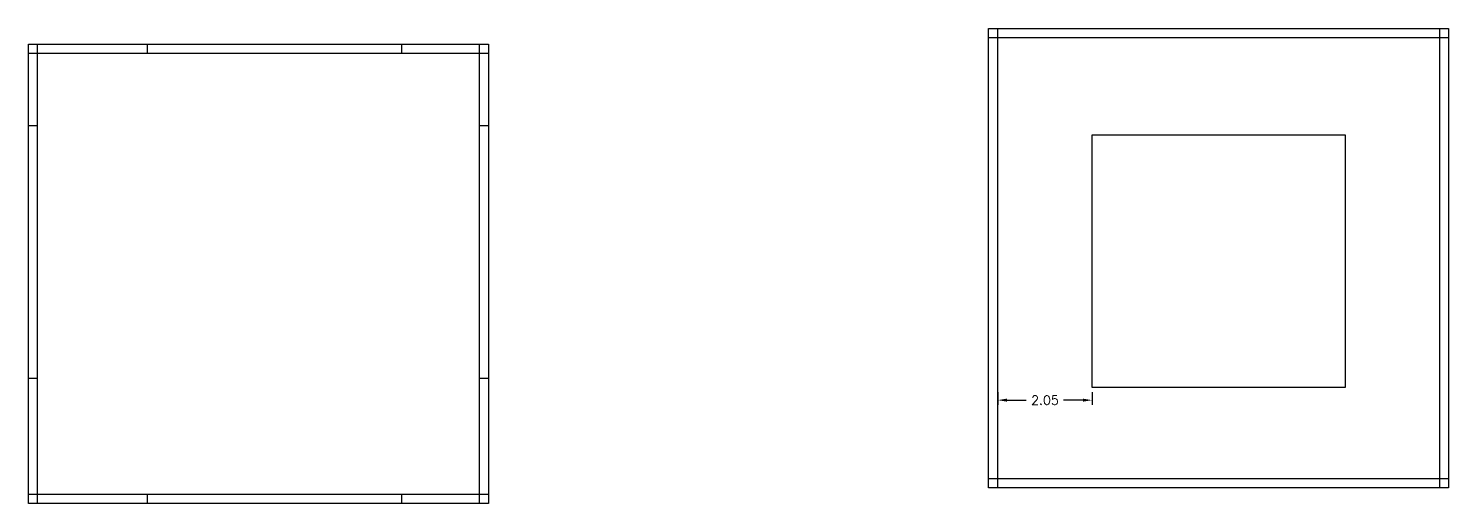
# Model space of a CAD drawing. Header units: millimetres. Extents: x 0 to 257, y -23 to 320.
# Drawn here: x 84.43 to 115.31, y -16.6 to -6.25 of the extents above; entities that cross this region are included whole.
import ezdxf

# ---------------------------------------------------------------- set-up
doc = ezdxf.new("R2010")
doc.units = ezdxf.units.MM
doc.header["$LTSCALE"] = 0.1
doc.header["$PDMODE"] = 2
doc.layers.get('Defpoints').update_dxf_attribs({"color": 6})
doc.styles.add('TEXTOS', font='romans.shx')
doc.dimstyles.new('Cota m', dxfattribs={"dimtxt": 0.2, "dimasz": 0.2, "dimexe": 0.1, "dimexo": 0.1, "dimgap": 0.1, "dimtad": 0, "dimzin": 0, "dimdsep": 46, "dimtxsty": 'TEXTOS', "dimcen": 0.2, "dimclrd": 256, "dimclre": 256, "dimclrt": 256, "dimazin": 0, "dimtfac": 1, "dimtix": 1, "dimtofl": 0, "dimtmove": 0, "dimatfit": 3, "dimfxl": 1, "dimtolj": 1, "dimtzin": 0, "dimlwd": -1, "dimlwe": -1, "dimarcsym": 0})

# ---------------------------------------------------------------- blocks, each defined once
blk = doc.blocks.new('*D177')
at = {"ltscale": 0.1, "transparency": 16777216}
for p, q in [((105.506, -14.168), (105.506, -14.445)), ((107.556, -14.168), (107.556, -14.445)), ((105.706, -14.345), (106.126, -14.345)), ((107.356, -14.345), (106.936, -14.345))]:
    blk.add_line(p, q, dxfattribs=at)
for points in [[(105.706, -14.312), (105.706, -14.378), (105.506, -14.345)], [(107.356, -14.312), (107.356, -14.378), (107.556, -14.345)]]:
    blk.add_solid(points, dxfattribs=at)
at = {"layer": 'Defpoints', "color": 0, "ltscale": 0.1, "transparency": 16777216}
for p in [(105.506, -14.068), (107.556, -14.068), (105.506, -14.345)]:
    blk.add_point(p, dxfattribs=at)
at = {"ltscale": 0.1, "transparency": 16777216, "insert": (106.531, -14.345), "char_height": 0.2, "attachment_point": 5, "style": 'TEXTOS'}
blk.add_mtext('\\A1;2.05', dxfattribs=at)

msp = doc.modelspace()

# ---------------------------------------------------------------- linework, layer by layer
for p, q in [((105.306, -6.454), (115.306, -6.454)), ((105.506, -16.254), (105.506, -6.254)), ((115.106, -6.254), (115.106, -16.254)), ((84.433, -6.597), (94.433, -6.597)), ((84.433, -16.597), (84.433, -6.597)), ((84.633, -16.597), (84.633, -6.597)), ((87.023, -6.797), (87.023, -6.597)), ((92.543, -6.597), (92.543, -6.797)), ((94.233, -6.597), (94.233, -16.597)), ((94.433, -6.597), (94.433, -16.597)), ((84.433, -6.797), (94.433, -6.797)), ((84.433, -8.367), (84.633, -8.367)), ((94.233, -8.367), (94.433, -8.367)), ((84.433, -13.867), (84.633, -13.867)), ((94.233, -13.867), (94.433, -13.867)), ((115.306, -16.054), (105.306, -16.054)), ((94.433, -16.397), (84.433, -16.397)), ((94.433, -16.597), (84.433, -16.597)), ((87.023, -16.597), (87.023, -16.397)), ((92.543, -16.397), (92.543, -16.597))]:
    msp.add_line(p, q)
for points in [[(105.306, -16.254), (105.306, -6.254), (115.306, -6.254), (115.306, -16.254)], [(113.056, -8.568), (113.056, -14.068), (107.556, -14.068), (107.556, -8.568)]]:
    msp.add_lwpolyline(points, close=True)

# ---------------------------------------------------------------- dimensions: what is measured, and where the dimension line sits
at = {"ltscale": 0.1}
dim = msp.add_linear_dim(base=(105.506, -14.345), p1=(107.556, -14.068), p2=(105.506, -14.068), dimstyle='Cota m', dxfattribs=at)
dim.commit()
dim.dimension.update_dxf_attribs({"geometry": '*D177', "text_midpoint": (106.531, -14.345)})

doc.saveas('drawing.dxf')
